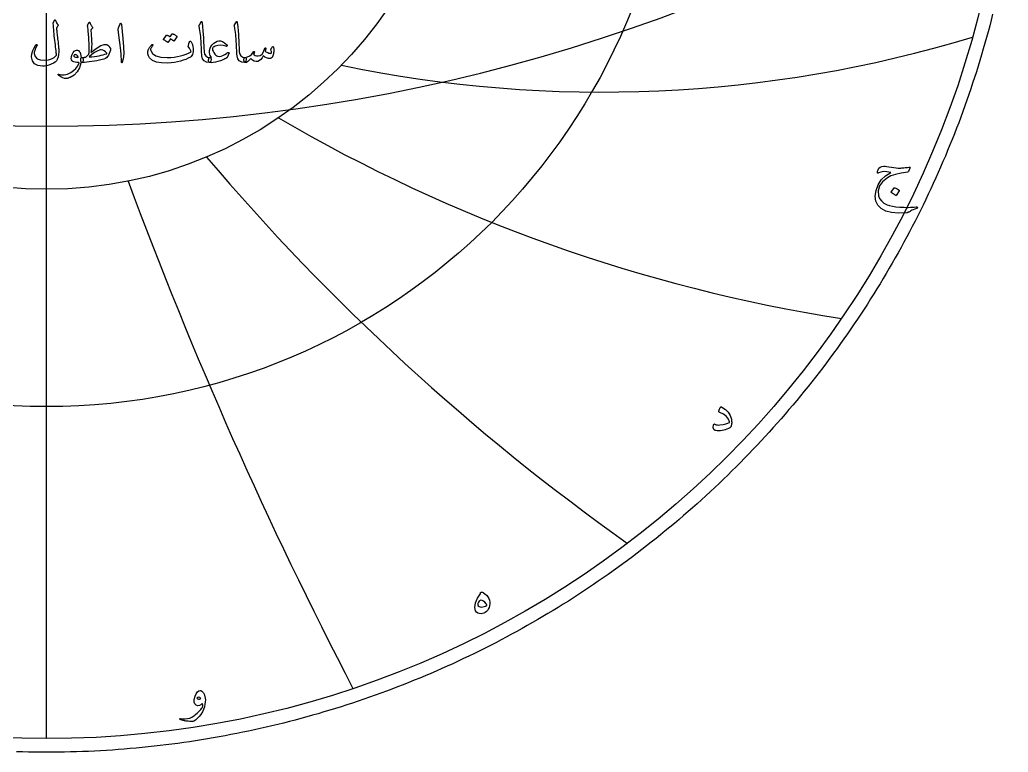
# Model space of a CAD drawing. Header units: millimetres. Extents: x -62 to 62, y -62 to 63.
# Drawn here: x -1.7 to 60.8, y -61.6 to -15.3 of the extents above; entities that cross this region are included whole.
import ezdxf

# ---------------------------------------------------------------- set-up
doc = ezdxf.new("R2010")
doc.units = ezdxf.units.MM
for name, color, linetype in [('CUT_OUTER', 1, 'Continuous'), ('ENGRAVE', 7, 'Continuous'), ('ENGRAVE_FINE', 8, 'Continuous'), ('TEXT', 5, 'Continuous')]:
    doc.layers.add(name, color=color, linetype=linetype)

msp = doc.modelspace()

# ---------------------------------------------------------------- linework, layer by layer
at = {"layer": 'CUT_OUTER'}
msp.add_lwpolyline([(59.7661, -14.9706), (59.6731, -15.3371), (59.5778, -15.7029), (59.4804, -16.0682), (59.3807, -16.4328), (59.2787, -16.7969), (59.1745, -17.1603), (59.0681, -17.5231), (58.9595, -17.8852), (58.8486, -18.2466), (58.7356, -18.6073), (58.6203, -18.9674), (58.5028, -19.3267), (58.3831, -19.6853), (58.2612, -20.0432), (58.1372, -20.4003), (58.0109, -20.7566), (57.8824, -21.1122), (57.7518, -21.4669), (57.619, -21.8209), (57.484, -22.174), (57.3469, -22.5263), (57.2076, -22.8778), (57.0661, -23.2284), (56.9225, -23.5781), (56.7768, -23.9269), (56.6289, -24.2748), (56.4789, -24.6218), (56.3267, -24.9679), (56.1725, -25.3131), (56.0161, -25.6573), (55.8576, -26.0005), (55.697, -26.3427), (55.5344, -26.684), (55.3696, -27.0242), (55.2027, -27.3635), (55.0338, -27.7017), (54.8628, -28.0388), (54.6897, -28.3749), (54.5146, -28.71), (54.3374, -29.0439), (54.1581, -29.3768), (53.9769, -29.7085), (53.7936, -30.0392), (53.6082, -30.3687), (53.4209, -30.6971), (53.2315, -31.0243), (53.0402, -31.3503), (52.8468, -31.6752), (52.6515, -31.9988), (52.4541, -32.3213), (52.2548, -32.6425), (52.0535, -32.9625), (51.8503, -33.2813), (51.6451, -33.5988), (51.438, -33.9151), (51.2289, -34.2301), (51.0179, -34.5438), (50.805, -34.8562), (50.5902, -35.1672), (50.3734, -35.477), (50.1548, -35.7854), (49.9343, -36.0925), (49.7119, -36.3982), (49.4876, -36.7025), (49.2615, -37.0055), (49.0335, -37.307), (48.8037, -37.6072), (48.572, -37.906), (48.3385, -38.2033), (48.1032, -38.4992), (47.866, -38.7936), (47.6271, -39.0866), (47.3864, -39.3781), (47.1439, -39.6681), (46.8996, -39.9566), (46.6535, -40.2436), (46.4057, -40.5291), (46.1562, -40.8131), (45.9049, -41.0955), (45.6519, -41.3764), (45.3971, -41.6558), (45.1407, -41.9335), (44.8825, -42.2097), (44.6227, -42.4843), (44.3612, -42.7573), (44.098, -43.0287), (43.8331, -43.2985), (43.5666, -43.5666), (43.2985, -43.8331), (43.0287, -44.098), (42.7573, -44.3612), (42.4843, -44.6227), (42.2097, -44.8825), (41.9335, -45.1407), (41.6558, -45.3971), (41.3764, -45.6519), (41.0955, -45.9049), (40.8131, -46.1562), (40.5291, -46.4057), (40.2436, -46.6535), (39.9566, -46.8996), (39.6681, -47.1439), (39.3781, -47.3864), (39.0866, -47.6271), (38.7936, -47.866), (38.4992, -48.1032), (38.2033, -48.3385), (37.906, -48.572), (37.6072, -48.8037), (37.307, -49.0335), (37.0055, -49.2615), (36.7025, -49.4876), (36.3982, -49.7119), (36.0925, -49.9343), (35.7854, -50.1548), (35.477, -50.3734), (35.1672, -50.5902), (34.8562, -50.805), (34.5438, -51.0179), (34.2301, -51.2289), (33.9151, -51.438), (33.5988, -51.6451), (33.2813, -51.8503), (32.9625, -52.0535), (32.6425, -52.2548), (32.3213, -52.4541), (31.9988, -52.6515), (31.6752, -52.8468), (31.3503, -53.0402), (31.0243, -53.2315), (30.6971, -53.4209), (30.3687, -53.6082), (30.0392, -53.7936), (29.7085, -53.9769), (29.3768, -54.1581), (29.0439, -54.3374), (28.71, -54.5146), (28.3749, -54.6897), (28.0388, -54.8628), (27.7017, -55.0338), (27.3635, -55.2027), (27.0242, -55.3696), (26.684, -55.5344), (26.3427, -55.697), (26.0005, -55.8576), (25.6573, -56.0161), (25.3131, -56.1725), (24.9679, -56.3267), (24.6218, -56.4789), (24.2748, -56.6289), (23.9269, -56.7768), (23.5781, -56.9225), (23.2284, -57.0661), (22.8778, -57.2076), (22.5263, -57.3469), (22.174, -57.484), (21.8209, -57.619), (21.4669, -57.7518), (21.1122, -57.8824), (20.7566, -58.0109), (20.4003, -58.1372), (20.0432, -58.2612), (19.6853, -58.3831), (19.3267, -58.5028), (18.9674, -58.6203), (18.6073, -58.7356), (18.2466, -58.8486), (17.8852, -58.9595), (17.5231, -59.0681), (17.1603, -59.1745), (16.7969, -59.2787), (16.4328, -59.3807), (16.0682, -59.4804), (15.7029, -59.5778), (15.3371, -59.6731), (14.9706, -59.7661), (14.6036, -59.8568), (14.2361, -59.9453), (13.868, -60.0315), (13.4994, -60.1154), (13.1303, -60.1971), (12.7606, -60.2766), (12.3906, -60.3537), (12.02, -60.4286), (11.649, -60.5012), (11.2775, -60.5716), (10.9057, -60.6396), (10.5334, -60.7054), (10.1607, -60.7689), (9.7876, -60.8301), (9.4142, -60.889), (9.0404, -60.9456), (8.6663, -61), (8.2919, -61.052), (7.9171, -61.1017), (7.542, -61.1491), (7.1667, -61.1943), (6.7911, -61.2371), (6.4152, -61.2776), (6.0391, -61.3158), (5.6627, -61.3517), (5.2862, -61.3853), (4.9094, -61.4166), (4.5325, -61.4456), (4.1554, -61.4722), (3.7781, -61.4966), (3.4007, -61.5186), (3.0232, -61.5383), (2.6455, -61.5557), (2.2678, -61.5708), (1.89, -61.5835), (1.512, -61.5939), (1.1341, -61.6021), (0.7561, -61.6079), (0.378, -61.6113), (0, -61.6125), (-0.378, -61.6113), (-0.7561, -61.6079), (-1.1341, -61.6021), (-1.512, -61.5939), (-1.89, -61.5835)], dxfattribs=at)
at = {"layer": 'ENGRAVE'}
for points in [[(0, -60.75), (0, 60.75)], [(0, -60.75), (0, -26.0306)]]:
    msp.add_lwpolyline(points, dxfattribs=at)
for radius in [60.75, 39.7663, 26.0306]:
    msp.add_circle((0, 0), radius, dxfattribs=at)
for centre, radius, start, end in [((35.0807, 60.7616), 80.6473, 258.224135, 286.874525), ((65.847, 65.847), 101.2572, 239.629506, 261.117298), ((120.5748, 69.6139), 144.7955, 220.274948, 234.600143), ((268.4423, 71.9289), 280.7425, 200.309719, 207.472316)]:
    msp.add_arc(centre, radius, start, end, dxfattribs=at)
at = {"layer": 'ENGRAVE_FINE'}
msp.add_arc((0, 91.2685), 113.3114, 237.678517, 302.321483, dxfattribs=at)
at = {"layer": 'TEXT'}
for points in [[(0.494, -15.352), (0.5003, -15.341), (0.5084, -15.3332), (0.5183, -15.3284), (0.5299, -15.3269), (0.5416, -15.3289), (0.5515, -15.335), (0.5596, -15.3451), (0.5659, -15.3592), (0.5993, -15.4416), (0.635, -15.5128), (0.673, -15.5728), (0.7132, -15.6215), (0.7251, -15.639), (0.7284, -15.6592), (0.7233, -15.6821), (0.7096, -15.7077), (0.7008, -15.7201), (0.6925, -15.732), (0.6846, -15.7434), (0.6772, -15.7544), (0.6703, -15.7647), (0.6638, -15.7742), (0.6577, -15.7827), (0.6521, -15.7903), (0.6427, -15.8043), (0.6359, -15.8209), (0.6319, -15.8402), (0.6305, -15.8622), (0.6348, -15.9243), (0.6404, -15.992), (0.6474, -16.0653), (0.6557, -16.1442), (0.6651, -16.2288), (0.6754, -16.3189), (0.6867, -16.4147), (0.6988, -16.5161), (0.7124, -16.6172), (0.7244, -16.7123), (0.7348, -16.8014), (0.7437, -16.8843), (0.7512, -16.9615), (0.7576, -17.033), (0.7629, -17.0989), (0.7671, -17.1592), (0.7718, -17.3377), (0.7572, -17.5068), (0.7233, -17.6664), (0.67, -17.8166), (0.6182, -17.9049), (0.538, -17.9864), (0.4296, -18.0612), (0.2928, -18.1292), (0.1446, -18.1856), (0.0054, -18.2253), (-0.1248, -18.2484), (-0.2461, -18.255), (-0.5497, -18.2132), (-0.7671, -18.0987), (-0.8982, -17.9114), (-0.9431, -17.6514), (-0.9274, -17.4576), (-0.8766, -17.2679), (-0.7909, -17.0822), (-0.67, -16.9005), (-0.6608, -16.8899), (-0.6512, -16.8834), (-0.6411, -16.881), (-0.6305, -16.8825), (-0.6193, -16.8868), (-0.6108, -16.8924), (-0.6049, -16.8994), (-0.6018, -16.9077), (-0.5995, -16.92), (-0.6, -16.9319), (-0.6031, -16.9434), (-0.609, -16.9544), (-0.6914, -17.1149), (-0.7482, -17.2517), (-0.7794, -17.3646), (-0.785, -17.4538), (-0.7251, -17.6458), (-0.5955, -17.7798), (-0.3963, -17.8559), (-0.1275, -17.8741), (0.1147, -17.8479), (0.3207, -17.787), (0.4902, -17.6916), (0.6233, -17.5616), (0.6205, -17.4988), (0.6157, -17.4255), (0.6089, -17.3416), (0.6, -17.2472), (0.5889, -17.142), (0.5753, -17.0258), (0.5592, -16.8986), (0.5407, -16.7604), (0.5232, -16.6178), (0.5066, -16.4774), (0.4909, -16.3394), (0.476, -16.2035), (0.4623, -16.0699), (0.45, -15.9385), (0.439, -15.8094), (0.4293, -15.6826), (0.415, -15.5604), (0.4156, -15.5465), (0.4177, -15.5335), (0.421, -15.5213), (0.4257, -15.5101)], [(2.6856, -15.4814), (2.6941, -15.4722), (2.7017, -15.4661), (2.7085, -15.4632), (2.7143, -15.4634), (2.7213, -15.4665), (2.7278, -15.4724), (2.7339, -15.4809), (2.7395, -15.4921), (2.7623, -15.5406), (2.7839, -15.5855), (2.8045, -15.6269), (2.8239, -15.6646), (2.8424, -15.6983), (2.8603, -15.7275), (2.8774, -15.7522), (2.894, -15.7724), (2.9061, -15.789), (2.9101, -15.8065), (2.9061, -15.8249), (2.894, -15.8442), (2.8221, -15.934), (2.8129, -15.9495), (2.8068, -15.9673), (2.8039, -15.9873), (2.8041, -16.0095), (2.8158, -16.179), (2.8257, -16.3283), (2.8338, -16.4575), (2.8401, -16.5664), (2.8448, -16.6553), (2.8481, -16.7244), (2.8502, -16.7738), (2.8508, -16.8035), (2.8501, -16.8911), (2.8477, -16.9741), (2.8438, -17.0527), (2.8383, -17.1268), (2.8314, -17.1964), (2.8234, -17.2616), (2.8144, -17.3222), (2.8041, -17.3783), (3.0482, -17.1915), (3.2595, -17.0478), (3.438, -16.9472), (3.5838, -16.8897), (3.6487, -16.8744), (3.7068, -16.8682), (3.7582, -16.8709), (3.8029, -16.8825), (3.866, -16.9153), (3.926, -16.967), (3.9828, -17.0375), (4.0364, -17.1268), (4.0448, -17.1482), (4.0481, -17.1726), (4.0466, -17.2003), (4.04, -17.231), (4.0043, -17.3415), (3.9619, -17.4466), (3.9127, -17.5463), (3.8568, -17.6406), (3.8025, -17.7012), (3.7257, -17.7538), (3.6264, -17.7982), (3.5047, -17.8346), (3.3418, -17.8706), (3.18, -17.9033), (3.0194, -17.9326), (2.8598, -17.9586), (2.7016, -17.9809), (2.545, -17.9994), (2.39, -18.0141), (2.2365, -18.025), (2.2192, -18.0201), (2.2032, -18.0053), (2.1887, -17.9806), (2.1754, -17.946), (2.1637, -17.9035), (2.1574, -17.8624), (2.1565, -17.8227), (2.161, -17.7843), (2.1711, -17.7509), (2.1871, -17.7259), (2.2089, -17.7095), (2.2365, -17.7017), (2.2732, -17.6997), (2.3079, -17.6972), (2.3406, -17.6943), (2.3712, -17.6909), (2.3998, -17.6875), (2.4264, -17.6846), (2.451, -17.6821), (2.4736, -17.6801), (2.6748, -17.4861), (2.6766, -17.4777), (2.6784, -17.4668), (2.6802, -17.4534), (2.682, -17.4376), (2.6838, -17.4193), (2.6856, -17.3985), (2.6874, -17.3753), (2.6892, -17.3496), (2.6907, -17.3216), (2.6919, -17.2917), (2.6925, -17.2597), (2.6928, -17.2256), (2.6928, -17.1898), (2.6928, -17.1524), (2.6928, -17.1135), (2.6928, -17.0729), (2.6923, -17.0271), (2.691, -16.9723), (2.6887, -16.9086), (2.6856, -16.8358), (2.6815, -16.7545), (2.6766, -16.6652), (2.6708, -16.5677), (2.664, -16.4622), (2.6485, -16.228), (2.6344, -16.0427), (2.6216, -15.9064), (2.6101, -15.8191), (2.6009, -15.7629), (2.5949, -15.7203), (2.5919, -15.6911), (2.5922, -15.6754), (2.6031, -15.6457), (2.6142, -15.6179), (2.6255, -15.5918), (2.6371, -15.5676), (2.6489, -15.5447), (2.6609, -15.5227), (2.6731, -15.5016), (2.6856, -15.4814)], [(4.6364, -15.6179), (4.6708, -15.5514), (4.6984, -15.5281), (4.7193, -15.5478), (4.7334, -15.6107), (4.8161, -16.4909), (4.8652, -17.0312), (4.8762, -17.4628), (4.8491, -17.7857), (4.7837, -17.9999), (4.7718, -18.0174), (4.7613, -18.0268), (4.7521, -18.0282), (4.7442, -18.0214), (4.7379, -18.0109), (4.7334, -17.9972), (4.7307, -17.9803), (4.7298, -17.9604), (4.7298, -17.8047), (4.7227, -17.6397), (4.7083, -17.4652), (4.6867, -17.2813), (4.682, -17.2333), (4.6679, -17.1035), (4.6443, -16.892), (4.6113, -16.5987), (4.5322, -15.9484), (4.5304, -15.9138), (4.5322, -15.882), (4.5376, -15.8528), (4.5466, -15.8263)], [(9.7669, -15.4382), (9.7738, -15.4275), (9.7803, -15.4203), (9.7864, -15.4167), (9.792, -15.4167), (9.8006, -15.4214), (9.8082, -15.4356), (9.8149, -15.4591), (9.8208, -15.4921), (9.8504, -15.7605), (9.8747, -16.0086), (9.8935, -16.2365), (9.907, -16.4442), (9.9156, -16.6218), (9.9236, -16.781), (9.9309, -16.9218), (9.9375, -17.0442), (9.9433, -17.1482), (9.9479, -17.2337), (9.9513, -17.3009), (9.9537, -17.3496), (9.9856, -17.4955), (10.0561, -17.6029), (10.1652, -17.6716), (10.313, -17.7017), (10.3541, -17.7125), (10.3803, -17.7376), (10.3918, -17.7771), (10.3884, -17.831), (10.3716, -17.9159), (10.3534, -17.9765), (10.3338, -18.0129), (10.313, -18.025), (10.105, -17.9976), (9.9519, -17.9154), (9.8535, -17.7785), (9.81, -17.5867), (9.8031, -17.495), (9.797, -17.403), (9.7915, -17.3109), (9.7866, -17.2185), (9.7823, -17.1258), (9.7781, -17.033), (9.7742, -16.9399), (9.7705, -16.8466), (9.7637, -16.6686), (9.7543, -16.5084), (9.7422, -16.366), (9.7273, -16.2412), (9.7098, -16.1214), (9.6896, -15.9938), (9.6667, -15.8583), (9.6411, -15.7149), (9.6378, -15.6891), (9.6384, -15.6655), (9.6431, -15.6442), (9.6519, -15.6251)], [(11.9908, -15.4382), (11.9977, -15.4275), (12.0042, -15.4203), (12.0103, -15.4167), (12.0159, -15.4167), (12.0245, -15.4214), (12.0321, -15.4356), (12.0388, -15.4591), (12.0447, -15.4921), (12.0743, -15.7605), (12.0986, -16.0086), (12.1174, -16.2365), (12.1309, -16.4442), (12.1395, -16.6218), (12.1475, -16.781), (12.1548, -16.9218), (12.1614, -17.0442), (12.1672, -17.1482), (12.1718, -17.2337), (12.1752, -17.3009), (12.1776, -17.3496), (12.2095, -17.4955), (12.28, -17.6029), (12.3891, -17.6716), (12.5369, -17.7017), (12.578, -17.7125), (12.6042, -17.7376), (12.6157, -17.7771), (12.6123, -17.831), (12.5955, -17.9159), (12.5773, -17.9765), (12.5578, -18.0129), (12.5369, -18.025), (12.3289, -17.9976), (12.1758, -17.9154), (12.0775, -17.7785), (12.0339, -17.5867), (12.027, -17.495), (12.0209, -17.403), (12.0154, -17.3109), (12.0105, -17.2185), (12.0062, -17.1258), (12.002, -17.033), (11.9981, -16.9399), (11.9944, -16.8466), (11.9876, -16.6686), (11.9782, -16.5084), (11.9661, -16.366), (11.9513, -16.2412), (11.9337, -16.1214), (11.9135, -15.9938), (11.8906, -15.8583), (11.865, -15.7149), (11.8617, -15.6891), (11.8623, -15.6655), (11.8671, -15.6442), (11.8758, -15.6251)], [(7.9418, -16.2107), (7.9462, -16.2062), (7.9525, -16.2035), (7.9606, -16.2026), (7.9705, -16.2035), (8.0059, -16.2167), (8.0401, -16.2313), (8.0732, -16.2473), (8.1052, -16.2646), (8.1363, -16.2834), (8.1668, -16.3041), (8.1965, -16.3266), (8.2256, -16.3508), (8.2312, -16.3582), (8.2337, -16.3661), (8.233, -16.3744), (8.2292, -16.3831), (8.0567, -16.6562), (8.052, -16.6598), (8.045, -16.6598), (8.0358, -16.6562), (8.0244, -16.649), (8.0165, -16.6424), (8.0037, -16.6333), (7.986, -16.6217), (7.9633, -16.6077), (7.9355, -16.591), (7.9022, -16.5713), (7.8636, -16.5487), (7.8196, -16.5233), (7.6831, -16.7352), (7.6768, -16.7417), (7.6687, -16.7433), (7.6588, -16.7399), (7.6472, -16.7316), (7.637, -16.7244), (7.6211, -16.7137), (7.5993, -16.6993), (7.5717, -16.6813), (7.5378, -16.6598), (7.4972, -16.6346), (7.4498, -16.6059), (7.3957, -16.5736), (7.39, -16.5682), (7.3876, -16.5628), (7.3882, -16.5574), (7.3921, -16.552), (7.5681, -16.2897), (7.5726, -16.2852), (7.5789, -16.2825), (7.587, -16.2816), (7.5969, -16.2825), (7.6269, -16.2923), (7.6561, -16.3036), (7.6844, -16.3166), (7.7118, -16.331), (7.7383, -16.3469), (7.7639, -16.3638), (7.7886, -16.3819), (7.8124, -16.4011)], [(9.113, -16.6885), (9.1371, -16.7188), (9.1592, -16.7523), (9.1793, -16.7889), (9.1974, -16.8286), (9.2135, -16.8713), (9.2275, -16.9167), (9.2395, -16.9647), (9.2495, -17.0155), (9.2625, -17.1174), (9.2657, -17.2185), (9.2589, -17.3186), (9.2423, -17.4178), (9.2172, -17.5063), (9.1848, -17.5777), (9.1453, -17.6321), (9.0986, -17.6693), (8.9504, -17.7477), (8.7932, -17.8175), (8.6271, -17.8788), (8.4519, -17.9316), (8.2678, -17.9754), (8.0747, -18.0098), (7.8726, -18.0347), (7.6615, -18.0502), (7.2659, -18.0461), (6.9412, -17.9909), (6.6874, -17.8845), (6.5047, -17.7268), (6.4297, -17.6035), (6.3951, -17.4708), (6.4009, -17.3287), (6.4472, -17.1771), (6.4628, -17.1445), (6.4809, -17.1111), (6.5014, -17.0771), (6.5244, -17.0424), (6.5499, -17.007), (6.5779, -16.971), (6.6083, -16.9343), (6.6412, -16.8969), (6.6522, -16.8863), (6.6636, -16.8798), (6.6755, -16.8774), (6.6879, -16.8789), (6.6962, -16.8821), (6.7032, -16.8879), (6.7088, -16.8965), (6.713, -16.9077), (6.7151, -16.9182), (6.7139, -16.9283), (6.7097, -16.938), (6.7023, -16.9472), (6.6715, -16.9838), (6.6439, -17.0217), (6.6194, -17.061), (6.5981, -17.1017), (6.5835, -17.1405), (6.5756, -17.178), (6.5745, -17.2142), (6.5801, -17.249), (6.6924, -17.4522), (6.9035, -17.5948), (7.2133, -17.6767), (7.622, -17.6981), (7.8467, -17.6894), (8.0608, -17.6707), (8.2643, -17.6418), (8.4573, -17.6029), (8.64, -17.5538), (8.8125, -17.4946), (8.975, -17.4254), (9.1274, -17.346), (9.1125, -17.2719), (9.0789, -17.1897), (9.0263, -17.0994), (8.9549, -17.0011), (8.9527, -16.9917), (8.9531, -16.9741), (8.9563, -16.9485), (8.9621, -16.9149), (8.9637, -16.9115), (8.9648, -16.9086), (8.9655, -16.9061), (8.9657, -16.9041), (8.9774, -16.8583), (8.9944, -16.8071), (9.0169, -16.7505), (9.0447, -16.6885), (9.0571, -16.6697), (9.0726, -16.6634), (9.0912, -16.6697), (9.113, -16.6885)], [(11.5237, -17.4394), (11.4267, -17.655), (11.4144, -17.6763), (11.4025, -17.6936), (11.391, -17.7068), (11.38, -17.716), (11.3241, -17.7543), (11.2641, -17.7901), (11.2001, -17.8235), (11.1321, -17.8544), (11.0603, -17.8832), (10.9848, -17.9105), (10.9058, -17.9362), (10.8231, -17.9604), (10.6686, -17.9981), (10.5321, -18.0214), (10.4136, -18.0304), (10.313, -18.025), (10.2746, -18.0075), (10.2492, -17.9729), (10.2368, -17.9213), (10.2375, -17.8526), (10.2467, -17.7906), (10.26, -17.7448), (10.2773, -17.7151), (10.2986, -17.7017), (10.3022, -17.7017), (10.3058, -17.7017), (10.3094, -17.7017), (10.313, -17.7017), (10.3397, -17.7044), (10.366, -17.7053), (10.3918, -17.7044), (10.4172, -17.7017), (10.3736, -17.6372), (10.3399, -17.566), (10.3161, -17.4881), (10.3022, -17.4035), (10.3002, -17.2519), (10.3264, -17.117), (10.381, -16.9986), (10.4639, -16.8969), (10.5705, -16.8019), (10.6749, -16.7289), (10.7771, -16.678), (10.877, -16.649), (10.9848, -16.6492), (11.107, -16.6894), (11.2435, -16.7696), (11.3944, -16.8897), (11.4114, -16.9084), (11.4195, -16.9283), (11.4186, -16.9497), (11.4088, -16.9723), (11.3946, -16.9899), (11.3773, -16.9993), (11.3569, -17.0006), (11.3333, -16.9939), (11.1642, -16.945), (10.9947, -16.9274), (10.8247, -16.9414), (10.6543, -16.9867), (10.5867, -17.0152), (10.5348, -17.0469), (10.4987, -17.0817), (10.4782, -17.1197), (10.4733, -17.1677), (10.4872, -17.2292), (10.52, -17.3042), (10.5716, -17.3927), (10.6345, -17.4821), (10.6938, -17.549), (10.7495, -17.5934), (10.8016, -17.6154), (10.915, -17.6267), (11.0288, -17.6137), (11.1431, -17.5764), (11.2579, -17.5149), (11.362, -17.443), (11.4159, -17.4089), (11.4591, -17.3891), (11.4914, -17.3837), (11.5129, -17.3927), (11.5217, -17.4037), (11.5264, -17.4152), (11.5271, -17.4271), (11.5237, -17.4394)], [(2.1646, -18.0645), (2.0804, -18.3603), (1.9392, -18.6079), (1.7409, -18.8076), (1.4856, -18.9591), (1.4499, -18.9745), (1.4146, -18.9883), (1.3798, -19.0006), (1.3455, -19.0112), (1.3118, -19.0201), (1.279, -19.0269), (1.2471, -19.0318), (1.2161, -19.0346), (1.1389, -19.0236), (1.0365, -18.9834), (0.909, -18.914), (0.7563, -18.8154), (0.7399, -18.8013), (0.7302, -18.7876), (0.7273, -18.7743), (0.7311, -18.7615), (0.7397, -18.7517), (0.7509, -18.7472), (0.7648, -18.7481), (0.7814, -18.7543), (0.9402, -18.8058), (1.1182, -18.8055), (1.3156, -18.7537), (1.5323, -18.6502), (1.7092, -18.53), (1.8557, -18.3888), (1.9715, -18.2264), (2.0568, -18.043), (2.0562, -18.0365), (2.0542, -18.0313), (2.0508, -18.0275), (2.0461, -18.025), (1.9223, -18.0178), (1.817, -18.0035), (1.7301, -17.9819), (1.6616, -17.9532), (1.6087, -17.9087), (1.5754, -17.8472), (1.5619, -17.7686), (1.5682, -17.6729), (1.5703, -17.6602), (1.5727, -17.6473), (1.5756, -17.6342), (1.579, -17.6208), (1.5828, -17.607), (1.5871, -17.5925), (1.5918, -17.5774), (1.597, -17.5616), (1.6392, -17.4589), (1.6904, -17.3738), (1.7506, -17.3062), (1.8197, -17.2562), (1.8905, -17.2288), (1.9553, -17.2292), (2.0144, -17.2575), (2.0676, -17.3137), (2.1141, -17.3918), (2.1494, -17.4825), (2.1734, -17.5858), (2.1862, -17.7017), (2.1933, -17.7016), (2.2001, -17.7012), (2.2067, -17.7007), (2.2131, -17.6999), (2.2195, -17.6991), (2.2262, -17.6985), (2.233, -17.6982), (2.2401, -17.6981), (2.2643, -17.7032), (2.2832, -17.7187), (2.2967, -17.7446), (2.3047, -17.7807), (2.3081, -17.8205), (2.3074, -17.8607), (2.3027, -17.9013), (2.294, -17.9424), (2.2825, -17.9785), (2.2697, -18.0044), (2.2556, -18.0199), (2.2401, -18.025), (2.1718, -18.025), (2.1714, -18.0315), (2.17, -18.0403), (2.1678, -18.0513), (2.1646, -18.0645)], [(3.458, -17.2131), (3.4398, -17.2137), (3.4212, -17.2158), (3.4021, -17.2191), (3.3826, -17.2238), (3.2061, -17.2932), (3.0323, -17.39), (2.8612, -17.5142), (2.6928, -17.6657), (2.8609, -17.65), (3.0206, -17.6316), (3.1717, -17.6105), (3.3143, -17.5867), (3.4484, -17.56), (3.5739, -17.5301), (3.6909, -17.4971), (3.7993, -17.461), (3.8094, -17.4567), (3.8146, -17.4511), (3.8148, -17.4441), (3.8101, -17.4358), (3.7329, -17.3411), (3.6484, -17.2723), (3.5568, -17.2297), (3.458, -17.2131)], [(14.2794, -17.0011), (14.2872, -16.9957), (14.2964, -16.9975), (14.307, -17.0065), (14.3189, -17.0226), (14.3317, -17.05), (14.3413, -17.0891), (14.3478, -17.1399), (14.3512, -17.2023), (14.3523, -17.2732), (14.3485, -17.3424), (14.3398, -17.4098), (14.3261, -17.4753), (14.2861, -17.6029), (14.2416, -17.6945), (14.1927, -17.7502), (14.1392, -17.7699), (14.0128, -17.7625), (13.8958, -17.7295), (13.7883, -17.6709), (13.6901, -17.5867), (13.6228, -17.7194), (13.5428, -17.8229), (13.4503, -17.8973), (13.3452, -17.9424), (13.235, -17.9523), (13.1234, -17.9244), (13.0104, -17.8589), (12.8961, -17.7556), (12.8036, -17.8735), (12.7129, -17.9577), (12.624, -18.0082), (12.5369, -18.025), (12.5194, -18.0151), (12.5027, -17.9855), (12.487, -17.9361), (12.4722, -17.8669), (12.4668, -17.7987), (12.4758, -17.7484), (12.4991, -17.716), (12.5369, -17.7017), (12.7026, -17.6642), (12.8476, -17.5912), (12.972, -17.4827), (13.0758, -17.3388), (13.0814, -17.3309), (13.0875, -17.3253), (13.094, -17.322), (13.1009, -17.3208), (13.1095, -17.3217), (13.1171, -17.3244), (13.1238, -17.3289), (13.1297, -17.3352), (13.133, -17.3545), (13.1252, -17.3873), (13.1061, -17.4336), (13.0758, -17.4933), (13.1155, -17.5393), (13.1773, -17.5732), (13.261, -17.595), (13.3668, -17.6047), (13.4986, -17.5771), (13.6138, -17.487), (13.7124, -17.3345), (13.7943, -17.1197), (13.7984, -17.1086), (13.8033, -17.1008), (13.8092, -17.0961), (13.8159, -17.0945), (13.826, -17.0954), (13.8348, -17.0981), (13.8422, -17.1026), (13.8482, -17.1089), (13.8527, -17.1179), (13.8554, -17.1268), (13.8563, -17.1358), (13.8554, -17.1448), (13.8195, -17.2957), (13.8615, -17.333), (13.912, -17.3658), (13.9711, -17.394), (14.0386, -17.4178), (14.1044, -17.4333), (14.1545, -17.4367), (14.1889, -17.428), (14.2075, -17.4071), (14.2136, -17.3752), (14.2102, -17.3298), (14.1974, -17.271), (14.1752, -17.1987), (14.179, -17.1783), (14.1976, -17.1385), (14.2311, -17.0795), (14.2794, -17.0011)], [(1.9922, -17.6622), (1.9545, -17.5964), (1.9131, -17.5499), (1.8682, -17.5227), (1.8197, -17.5149), (1.7908, -17.5225), (1.7649, -17.5346), (1.7423, -17.5512), (1.7227, -17.5723), (1.7164, -17.5836), (1.7155, -17.5957), (1.72, -17.6087), (1.7299, -17.6226), (1.767, -17.6552), (1.8206, -17.6774), (1.8909, -17.6893), (1.9778, -17.6909), (1.9868, -17.6891), (1.9922, -17.6837), (1.994, -17.6747), (1.9922, -17.6622)], [(54.5387, -24.6988), (54.4467, -24.9057), (54.4383, -24.9194), (54.4285, -24.9297), (54.4172, -24.9366), (54.4045, -24.9402), (53.9794, -25.0073), (53.6237, -25.0897), (53.3375, -25.1874), (53.1207, -25.3004), (52.8168, -25.5483), (52.6216, -25.8207), (52.5351, -26.1174), (52.5574, -26.4386), (52.6249, -26.6125), (52.7394, -26.7663), (52.9009, -26.8999), (53.1092, -27.0135), (53.2556, -27.0642), (53.4379, -27.1054), (53.6561, -27.137), (53.9102, -27.1591), (54.0453, -27.1655), (54.1784, -27.1696), (54.3097, -27.1713), (54.439, -27.1706), (54.566, -27.1677), (54.6901, -27.1629), (54.8112, -27.1562), (54.9296, -27.1476), (54.9574, -27.1457), (54.9794, -27.1476), (54.9957, -27.1533), (55.0062, -27.1629), (55.012, -27.1746), (55.0139, -27.1869), (55.012, -27.1996), (55.0062, -27.2127), (55.002, -27.2198), (54.9971, -27.2257), (54.9915, -27.2303), (54.9851, -27.2338), (54.9783, -27.2368), (54.9712, -27.24), (54.9639, -27.2435), (54.9564, -27.2472), (54.846, -27.2824), (54.7485, -27.3191), (54.6639, -27.3572), (54.5923, -27.3967), (54.5465, -27.4252), (54.5047, -27.4494), (54.4669, -27.4693), (54.4333, -27.4848), (54.4042, -27.4968), (54.3801, -27.5059), (54.3611, -27.5121), (54.3471, -27.5155), (53.823, -27.5349), (53.3775, -27.4973), (53.0106, -27.4027), (52.7222, -27.2511), (52.5138, -27.0432), (52.3907, -26.7835), (52.3529, -26.4721), (52.4003, -26.109), (52.5258, -25.7433), (52.7222, -25.4317), (52.9895, -25.1742), (53.3277, -24.9709), (53.0882, -24.9251), (52.8793, -24.9143), (52.7011, -24.9385), (52.5536, -24.9977), (52.5406, -25.0025), (52.5287, -25.0054), (52.5176, -25.0063), (52.5076, -25.0054), (52.4992, -25.0022), (52.4932, -24.9967), (52.4896, -24.9888), (52.4884, -24.9785), (52.4937, -24.9309), (52.5018, -24.8837), (52.5128, -24.837), (52.5267, -24.7907), (52.5756, -24.7009), (52.6532, -24.6346), (52.7596, -24.5917), (52.8946, -24.5723), (52.9801, -24.573), (53.0872, -24.5828), (53.2158, -24.6018), (53.366, -24.6298), (53.521, -24.6578), (53.664, -24.6767), (53.795, -24.6866), (53.914, -24.6873), (53.9713, -24.6848), (54.0319, -24.681), (54.0958, -24.6761), (54.1631, -24.67), (54.2338, -24.6625), (54.3078, -24.6533), (54.3851, -24.6424), (54.4659, -24.6298), (54.5121, -24.6284), (54.5396, -24.6394), (54.5485, -24.6628), (54.5387, -24.6988)], [(53.55, -25.9404), (53.5547, -25.9356), (53.5615, -25.9328), (53.5701, -25.9318), (53.5806, -25.9328), (53.6551, -25.9629), (53.7253, -25.9998), (53.7911, -26.0434), (53.8527, -26.0937), (53.8587, -26.1014), (53.8613, -26.109), (53.8606, -26.1167), (53.8565, -26.1244), (53.6764, -26.4156), (53.6697, -26.4226), (53.6611, -26.4242), (53.6506, -26.4207), (53.6381, -26.4118), (53.6273, -26.4041), (53.6103, -26.3926), (53.5871, -26.3773), (53.5576, -26.3581), (53.5215, -26.3351), (53.4781, -26.3083), (53.4276, -26.2777), (53.3698, -26.2432), (53.3622, -26.2374), (53.3583, -26.2317), (53.3583, -26.2259), (53.3622, -26.2202)], [(42.467, -40.0447), (42.4822, -39.9991), (42.4972, -39.958), (42.5119, -39.9215), (42.5264, -39.8895), (42.5404, -39.8619), (42.5537, -39.8383), (42.5663, -39.8188), (42.5781, -39.8033), (42.5966, -39.7885), (42.6174, -39.7822), (42.6406, -39.7846), (42.6663, -39.7956), (42.8931, -39.9477), (43.0677, -40.1243), (43.1901, -40.3252), (43.2603, -40.5506), (43.2701, -40.615), (43.2766, -40.678), (43.2797, -40.7396), (43.2794, -40.7997), (43.2756, -40.8579), (43.2679, -40.9137), (43.2564, -40.9671), (43.2411, -41.0181), (43.2275, -41.0454), (43.2095, -41.0699), (43.1872, -41.0914), (43.1606, -41.1101), (43.0691, -41.1549), (42.9748, -41.1935), (42.8775, -41.2258), (42.7774, -41.2519), (42.6749, -41.2723), (42.5705, -41.2874), (42.4641, -41.2972), (42.3559, -41.3017), (42.2275, -41.2802), (42.1489, -41.2078), (42.1202, -41.0847), (42.1413, -40.9108), (42.1484, -40.8919), (42.1585, -40.8773), (42.1714, -40.867), (42.1872, -40.861), (42.2009, -40.8627), (42.215, -40.8677), (42.2296, -40.8761), (42.2447, -40.8878), (42.2914, -40.913), (42.3549, -40.9271), (42.4351, -40.9302), (42.5321, -40.9223), (42.7427, -40.8917), (42.9144, -40.8572), (43.0473, -40.8189), (43.1415, -40.7767), (43.1463, -40.771), (43.1491, -40.7614), (43.1501, -40.748), (43.1491, -40.7307), (43.0842, -40.5496), (42.9585, -40.3896), (42.7719, -40.2507), (42.5245, -40.1329), (42.4921, -40.1159), (42.4718, -40.0955), (42.4634, -40.0718), (42.467, -40.0447)], [(27.4252, -51.5141), (27.458, -51.499), (27.4951, -51.4959), (27.5366, -51.5047), (27.5823, -51.5256), (27.6961, -51.6017), (27.7921, -51.6885), (27.8705, -51.7857), (27.9311, -51.8935), (27.973, -52.0058), (27.9952, -52.1205), (27.9979, -52.2377), (27.9809, -52.3572), (27.95, -52.4662), (27.9071, -52.5632), (27.8523, -52.6482), (27.7854, -52.7212), (27.71, -52.7799), (27.6293, -52.8218), (27.5433, -52.847), (27.452, -52.8554), (27.3327, -52.8468), (27.2355, -52.8132), (27.1603, -52.7548), (27.1071, -52.6714), (27.0753, -52.5701), (27.064, -52.4539), (27.0734, -52.3229), (27.1033, -52.1771), (27.1519, -52.0257), (27.2173, -51.882), (27.2995, -51.7459), (27.3984, -51.6176), (27.4017, -51.6116), (27.4041, -51.6013), (27.4056, -51.5867), (27.406, -51.5677), (27.4072, -51.5471), (27.4108, -51.5313), (27.4168, -51.5203), (27.4252, -51.5141)], [(27.7893, -52.338), (27.8053, -52.3179), (27.8075, -52.292), (27.7957, -52.2604), (27.7701, -52.2231), (27.6812, -52.1263), (27.5948, -52.0583), (27.5107, -52.019), (27.429, -52.0084), (27.3902, -52.0154), (27.3543, -52.0362), (27.3213, -52.071), (27.2911, -52.1196), (27.2669, -52.172), (27.2518, -52.2183), (27.2458, -52.2583), (27.2489, -52.292), (27.2757, -52.3541), (27.3217, -52.3984), (27.3869, -52.425), (27.4712, -52.4338), (27.5644, -52.4278), (27.6484, -52.4099), (27.7234, -52.3799), (27.7893, -52.338)], [(9.3871, -58.0781), (9.4571, -57.9157), (9.5328, -57.8002), (9.6142, -57.7317), (9.7014, -57.7102), (9.756, -57.7198), (9.8087, -57.7485), (9.8595, -57.7964), (9.9083, -57.8635), (9.9318, -57.9023), (9.9524, -57.942), (9.9701, -57.9827), (9.985, -58.0244), (9.9977, -58.0673), (10.0089, -58.1116), (10.0187, -58.1574), (10.0271, -58.2045), (10.035, -58.3097), (10.0281, -58.4335), (10.0063, -58.576), (9.9696, -58.7372), (9.9155, -58.9042), (9.8413, -59.0639), (9.7469, -59.2165), (9.6324, -59.3619), (9.5124, -59.4886), (9.4053, -59.5813), (9.3112, -59.64), (9.23, -59.6646), (9.1471, -59.6689), (9.0518, -59.6665), (8.944, -59.6574), (8.8238, -59.6416), (8.7628, -59.6317), (8.7064, -59.621), (8.6546, -59.6097), (8.6073, -59.5976), (8.5643, -59.5852), (8.5254, -59.5731), (8.4905, -59.5613), (8.4597, -59.5497), (8.4415, -59.5396), (8.4291, -59.5286), (8.4224, -59.5166), (8.4214, -59.5037), (8.4274, -59.4907), (8.4377, -59.4826), (8.4523, -59.4792), (8.4712, -59.4807), (8.619, -59.4951), (8.7634, -59.496), (8.9045, -59.4836), (9.0422, -59.4577), (9.0847, -59.4445), (9.1318, -59.4242), (9.1834, -59.3966), (9.2396, -59.3619), (9.3003, -59.32), (9.3656, -59.2709), (9.4354, -59.2146), (9.5098, -59.1511), (9.5826, -59.0855), (9.6477, -59.0227), (9.7052, -58.9628), (9.755, -58.9058), (9.7969, -58.8515), (9.8307, -58.7995), (9.8563, -58.7499), (9.8738, -58.7027), (9.8638, -58.6314), (9.8528, -58.5782), (9.8408, -58.5432), (9.8278, -58.5264), (9.75, -58.6182), (9.6621, -58.6673), (9.5641, -58.6737), (9.4561, -58.6376), (9.367, -58.5595), (9.3258, -58.4402), (9.3325, -58.2797), (9.3871, -58.0781)], [(9.7359, -58.2199), (9.6793, -58.1514), (9.6209, -58.126), (9.5605, -58.1437), (9.4983, -58.2045), (9.549, -58.2457), (9.6056, -58.262), (9.6678, -58.2534), (9.7359, -58.2199)]]:
    msp.add_lwpolyline(points, close=True, dxfattribs=at)

doc.saveas('drawing.dxf')
